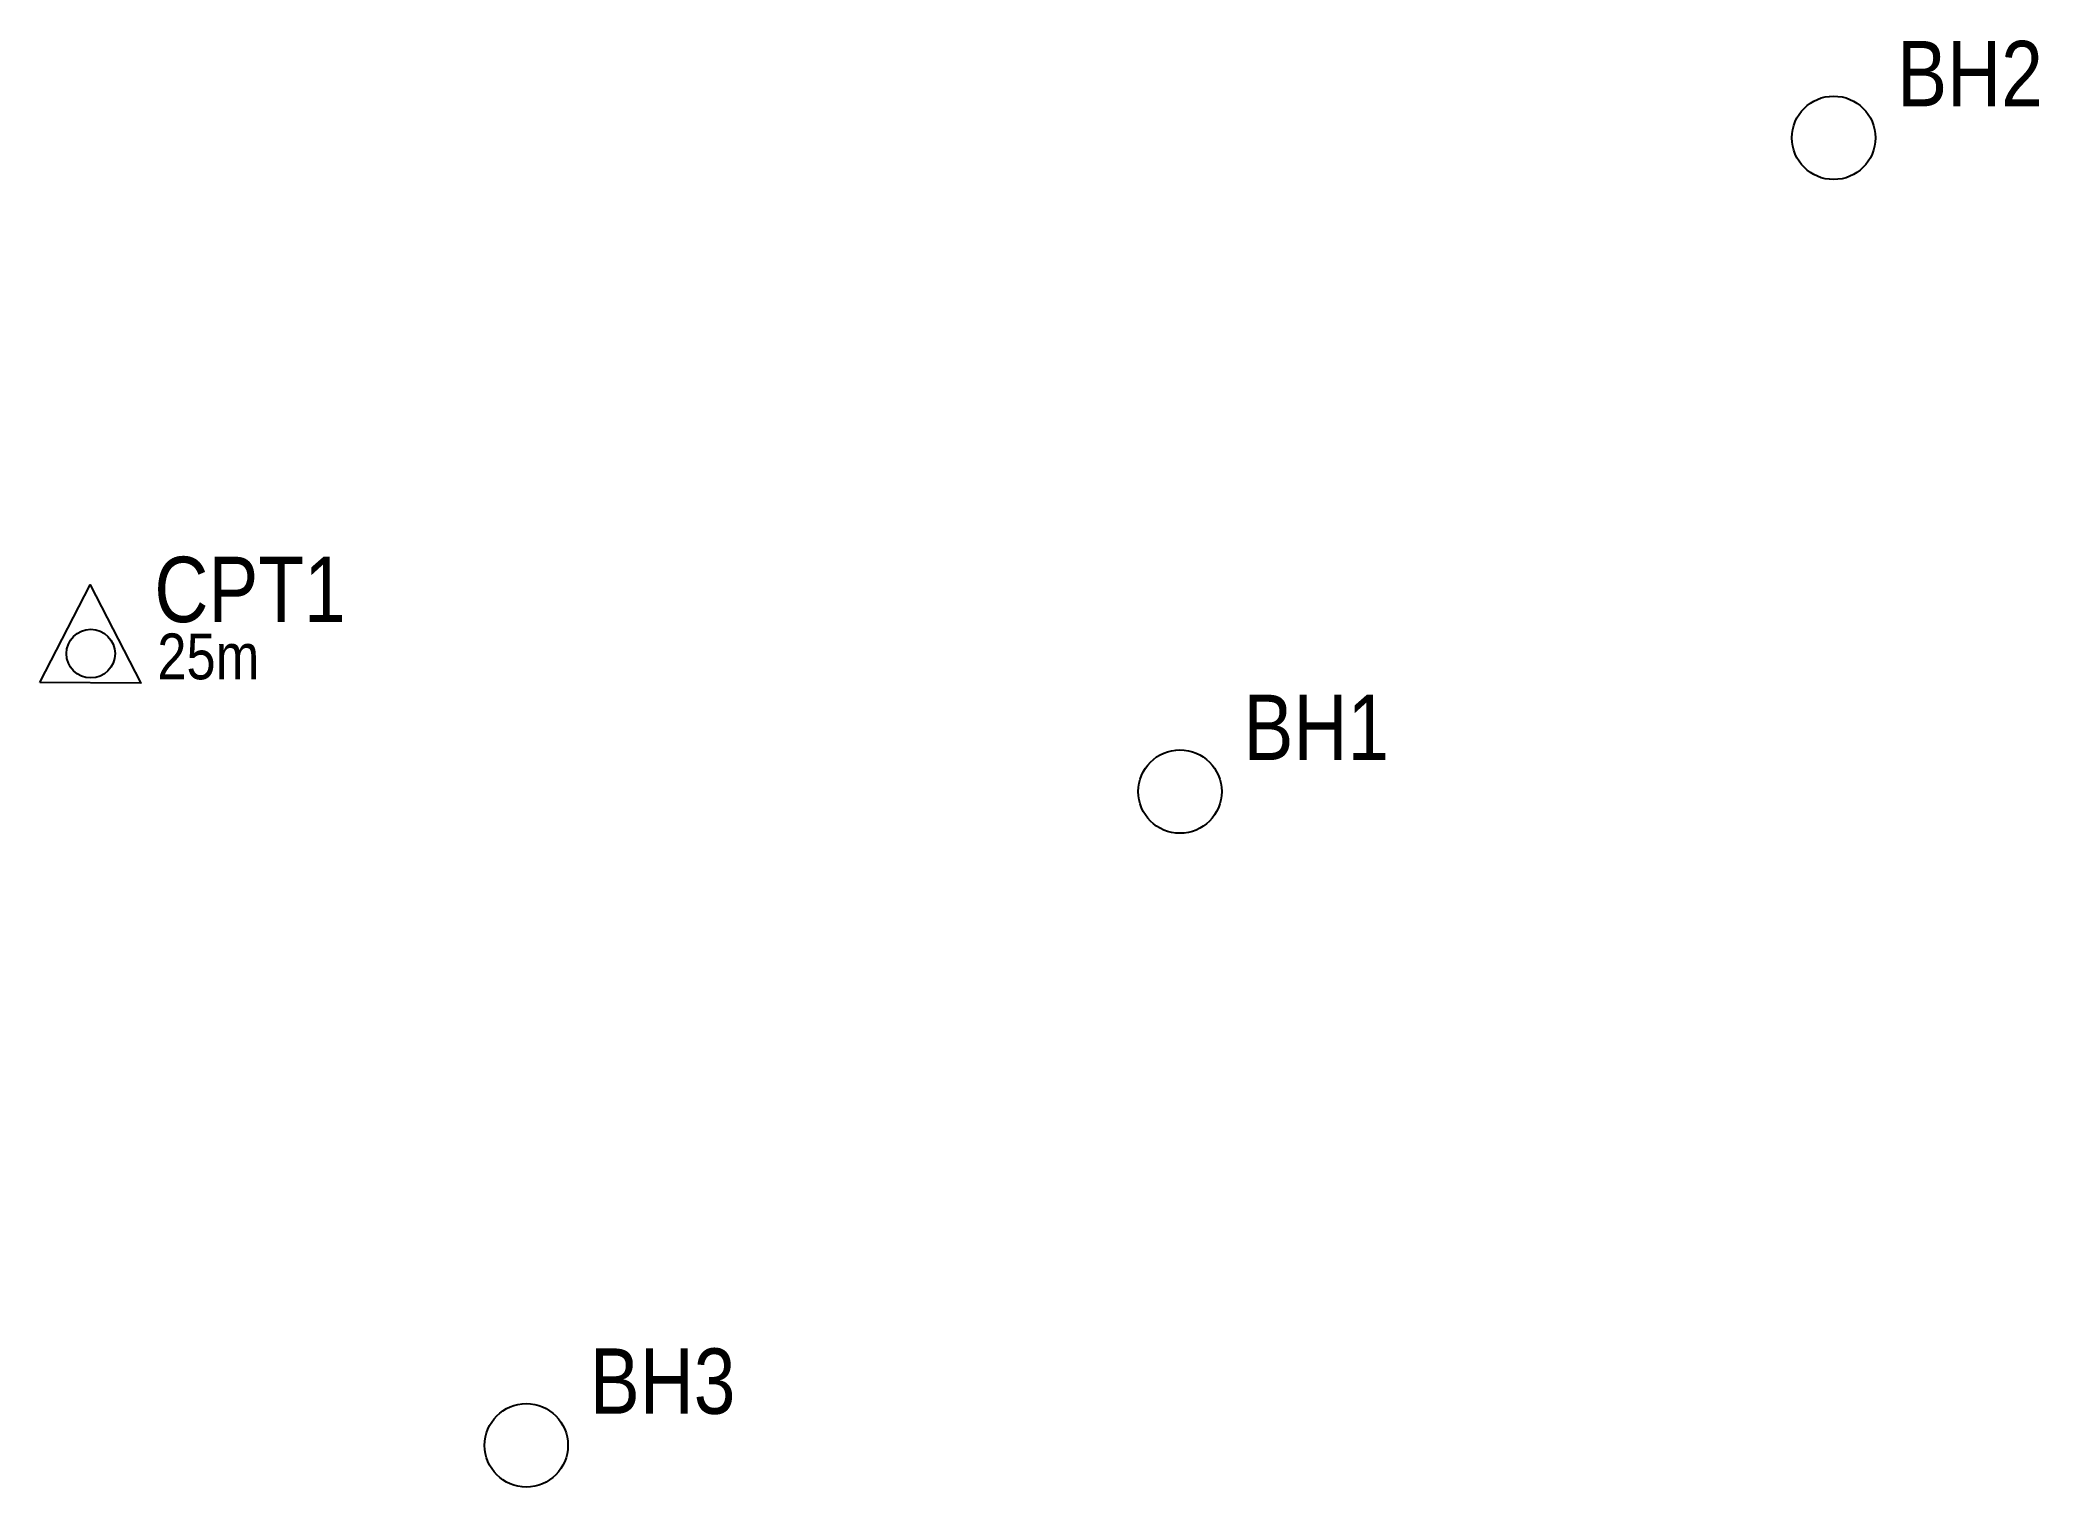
# Model space of a CAD drawing. Header units: metres. Extents: x 163 to 316, y 97 to 207.
import ezdxf

# ---------------------------------------------------------------- set-up
doc = ezdxf.new("R2010")
doc.units = ezdxf.units.M
doc.layers.add('BOREHOLES', color=7, linetype='Continuous')
doc.styles.add('TXT35', font='ARIALN.TTF', dxfattribs={"height": 3.5})
doc.styles.add('TXT50', font='ARIALN.TTF', dxfattribs={"height": 5})

# ---------------------------------------------------------------- blocks, each defined once
blk = doc.blocks.new('BH')
blk.add_circle((0, 0), 3.19)
at = {"style": 'TXT50'}
blk.add_attdef('BH', (4.86, 2.41), '', height=5, dxfattribs=at)
blk = doc.blocks.new('CPT2')
blk.add_lwpolyline([(-3.89, -2.2), (-0.06, 5.26), (3.83, -2.26)], close=True)
blk.add_circle((0, 0), 1.86)
for tag, p, height, style in [('CPT', (4.86, 2.41), 5, 'TXT50'), ('DEPTH', (5.09, -1.96), 3.5, 'TXT35')]:
    blk.add_attdef(tag, p, '', height=height, dxfattribs=dict(style=style))

msp = doc.modelspace()

# ---------------------------------------------------------------- block references
msp.add_blockref('CPT2', (166.69, 160.55)).add_auto_attribs({'CPT': 'CPT1', 'DEPTH': '25m'})
at = {"layer": 'BOREHOLES'}
for p, values in [((300, 200, 11), {'BH': 'BH2'}), ((250, 150, 12), {'BH': 'BH1'}), ((200, 100, 10), {'BH': 'BH3'})]:
    msp.add_blockref('BH', p, dxfattribs=at).add_auto_attribs(values)

doc.saveas('drawing.dxf')
